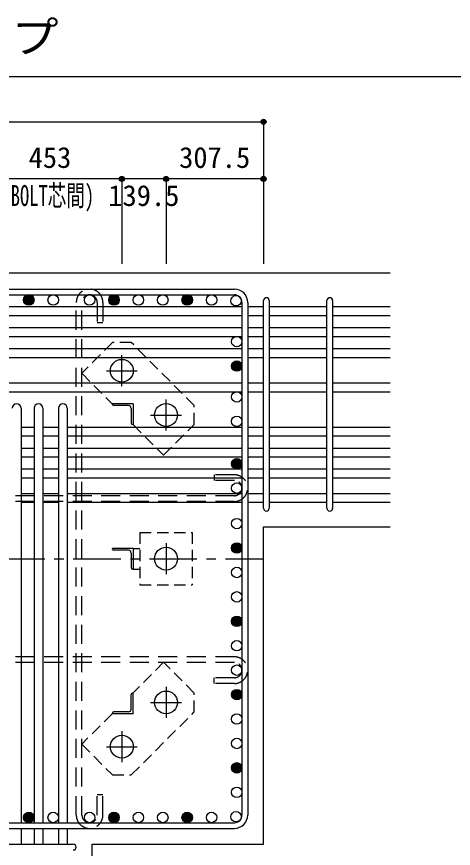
# Model space of a CAD drawing. Units: millimetres at full size, sheet at 1:30; details may follow other scales. Extents: x -5973 to 5954, y -4195 to 4201.
# Drawn here: x 674 to 2051, y -2655 to -33 of the extents above; entities that cross this region are included whole.
import ezdxf
from ezdxf.enums import TextEntityAlignment as Align

# ---------------------------------------------------------------- set-up
doc = ezdxf.new("R2010")
doc.units = ezdxf.units.MM
doc.header["$LTSCALE"] = 30
doc.header["$PDMODE"] = 32
doc.header["$PDSIZE"] = 15
for name, pattern in [('CHAIN1', [8, 5, -1, 1, -1]), ('DASHED1', [1.8, 1.2, -0.6]), ('DASHED2', [3, 2, -1])]:
    doc.linetypes.add(name, pattern=pattern)
for name, color, linetype in [('0-1_躯体線', 2, 'Continuous'), ('0-2_アンカーボルト', 4, 'CHAIN1'), ('0-3_立上り筋', 4, 'Continuous'), ('0-4_フープ筋', 7, 'Continuous'), ('0-5_基礎梁筋', 7, 'Continuous'), ('0-6_スタラップ筋', 7, 'Continuous'), ('0-7_文字', 4, 'Continuous'), ('0-9_プレート', 4, 'DASHED1'), ('0-A_アングル', 4, 'Continuous'), ('0-C', 7, 'DASHED2'), ('0-D_寸法', 4, 'Continuous'), ('6-7_文字', 7, 'Continuous'), ('F-0_枠', 6, 'Continuous')]:
    doc.layers.add(name, color=color, linetype=linetype)
doc.styles.add('ＭＳ ゴシック', font='')
doc.styles.get('ＭＳ ゴシック').set_extended_font_data('MS Gothic')

msp = doc.modelspace()

# ---------------------------------------------------------------- linework, layer by layer
at = {"layer": '0-1_躯体線'}
for p, q in [((1852.44, -842.16), (-347.56, -842.16)), ((1452.44, -2642.16), (1452.44, -1642.16)), ((1452.44, -1642.16), (1852.44, -1642.16))]:
    msp.add_line(p, q, dxfattribs=at)
msp.add_lwpolyline([(911.44, -3042.16), (911.44, -2642.16), (1452.44, -2642.16)], dxfattribs=at)
at = {"layer": '0-2_アンカーボルト'}
for p, q in [((1005.44, -1198.36), (1005.44, -1100.86)), ((956.64, -1149.66), (1054.14, -1149.66)), ((1144.94, -1337.86), (1144.94, -1240.36)), ((1096.14, -1289.16), (1193.64, -1289.16)), ((1144.94, -1693.36), (1144.94, -1790.86)), ((1096.24, -1742.16), (1193.74, -1742.16)), ((1144.94, -2146.36), (1144.94, -2243.86)), ((1096.24, -2195.16), (1193.74, -2195.16)), ((1005.44, -2285.86), (1005.44, -2383.36)), ((956.74, -2334.66), (1054.24, -2334.66))]:
    msp.add_line(p, q, dxfattribs=at)
at = {"layer": '0-2_アンカーボルト', "color": 3, "linetype": 'Continuous'}
for centre in [(1005.44, -1149.66), (1144.94, -1289.16), (1144.94, -1742.16), (1144.94, -2195.16), (1005.44, -2334.66)]:
    msp.add_circle(centre, 36, dxfattribs=at)
at = {"layer": '0-3_立上り筋', "color": 3}
for centre in [(711.94, -926.66), (788.94, -926.66), (903.74, -926.66), (980.74, -926.66), (1057.74, -926.66), (1134.74, -926.66), (1211.74, -926.66), (1288.74, -926.66), (1365.74, -928.86), (1367.94, -1057.86), (1367.94, -1134.86), (1367.94, -1232.16), (1367.94, -1309.16), (1367.94, -1442.66), (1367.94, -1519.66), (1367.94, -1631.47), (1367.94, -1708.47), (1367.94, -1785.47), (1367.94, -1862.47), (1367.94, -1939.47), (1367.94, -2016.47), (1367.94, -2093.47), (1367.94, -2170.47), (1367.94, -2247.47), (1367.94, -2324.47), (1367.94, -2401.47), (1367.94, -2478.47), (711.94, -2557.66), (788.94, -2557.66), (903.74, -2557.66), (980.74, -2557.66), (1057.74, -2557.66), (1134.74, -2557.66), (1211.74, -2557.66), (1288.74, -2557.66), (1365.74, -2555.47)]:
    msp.add_circle(centre, 16.5, dxfattribs=at)
at = {"layer": '0-3_立上り筋'}
for centre, radius in [((711.94, -926.66), 14.85), ((711.94, -926.66), 13.2), ((711.94, -926.66), 11.55), ((711.94, -926.66), 9.9), ((980.74, -926.66), 14.85), ((980.74, -926.66), 13.2), ((980.74, -926.66), 11.55), ((980.74, -926.66), 9.9), ((1211.74, -926.66), 14.85), ((1211.74, -926.66), 13.2), ((1211.74, -926.66), 11.55), ((1211.74, -926.66), 9.9), ((711.94, -926.66), 8.25), ((711.94, -926.66), 6.6), ((711.94, -926.66), 4.95), ((711.94, -926.66), 3.3), ((711.94, -926.66), 1.65), ((980.74, -926.66), 8.25), ((980.74, -926.66), 6.6), ((980.74, -926.66), 4.95), ((980.74, -926.66), 3.3), ((980.74, -926.66), 1.65), ((1211.74, -926.66), 8.25), ((1211.74, -926.66), 6.6), ((1211.74, -926.66), 4.95), ((1211.74, -926.66), 3.3), ((1211.74, -926.66), 1.65), ((1367.94, -1134.86), 14.85), ((1367.94, -1134.86), 13.2), ((1367.94, -1134.86), 11.55), ((1367.94, -1134.86), 9.9), ((1367.94, -1134.86), 8.25), ((1367.94, -1134.86), 6.6), ((1367.94, -1134.86), 4.95), ((1367.94, -1134.86), 3.3), ((1367.94, -1134.86), 1.65), ((1367.94, -1442.66), 14.85), ((1367.94, -1442.66), 13.2), ((1367.94, -1442.66), 11.55), ((1367.94, -1442.66), 9.9), ((1367.94, -1442.66), 8.25), ((1367.94, -1442.66), 6.6), ((1367.94, -1442.66), 4.95), ((1367.94, -1442.66), 3.3), ((1367.94, -1442.66), 1.65), ((1367.94, -1708.47), 14.85), ((1367.94, -1708.47), 13.2), ((1367.94, -1708.47), 11.55), ((1367.94, -1708.47), 9.9), ((1367.94, -1708.47), 8.25), ((1367.94, -1708.47), 6.6), ((1367.94, -1708.47), 4.95), ((1367.94, -1708.47), 3.3), ((1367.94, -1708.47), 1.65), ((1367.94, -1939.47), 14.85), ((1367.94, -1939.47), 13.2), ((1367.94, -1939.47), 11.55), ((1367.94, -1939.47), 9.9), ((1367.94, -1939.47), 8.25), ((1367.94, -1939.47), 6.6), ((1367.94, -1939.47), 4.95), ((1367.94, -1939.47), 3.3), ((1367.94, -1939.47), 1.65), ((1367.94, -2170.47), 14.85), ((1367.94, -2170.47), 13.2), ((1367.94, -2170.47), 11.55), ((1367.94, -2170.47), 9.9), ((1367.94, -2170.47), 8.25), ((1367.94, -2170.47), 6.6), ((1367.94, -2170.47), 4.95), ((1367.94, -2170.47), 3.3), ((1367.94, -2170.47), 1.65), ((1367.94, -2401.47), 14.85), ((1367.94, -2401.47), 13.2), ((1367.94, -2401.47), 11.55), ((1367.94, -2401.47), 9.9), ((1367.94, -2401.47), 8.25), ((1367.94, -2401.47), 6.6), ((1367.94, -2401.47), 4.95), ((1367.94, -2401.47), 3.3), ((1367.94, -2401.47), 1.65), ((711.94, -2557.66), 14.85), ((980.74, -2557.66), 14.85), ((1211.74, -2557.66), 14.85), ((711.94, -2557.66), 13.2), ((711.94, -2557.66), 11.55), ((711.94, -2557.66), 9.9), ((711.94, -2557.66), 8.25), ((711.94, -2557.66), 6.6), ((711.94, -2557.66), 4.95), ((711.94, -2557.66), 3.3), ((711.94, -2557.66), 1.65), ((980.74, -2557.66), 13.2), ((980.74, -2557.66), 11.55), ((980.74, -2557.66), 9.9), ((980.74, -2557.66), 8.25), ((980.74, -2557.66), 6.6), ((980.74, -2557.66), 4.95), ((980.74, -2557.66), 3.3), ((980.74, -2557.66), 1.65), ((1211.74, -2557.66), 13.2), ((1211.74, -2557.66), 11.55), ((1211.74, -2557.66), 9.9), ((1211.74, -2557.66), 8.25), ((1211.74, -2557.66), 6.6), ((1211.74, -2557.66), 4.95), ((1211.74, -2557.66), 3.3), ((1211.74, -2557.66), 1.65)]:
    msp.add_circle(centre, radius, dxfattribs=at)
at = {"layer": '0-4_フープ筋'}
for p, q in [((-255.56, -892.16), (1360.44, -892.16)), ((-255.56, -910.16), (1360.44, -910.16)), ((1384.44, -934.16), (1384.44, -2550.16)), ((1402.44, -934.16), (1402.44, -2550.16)), ((-255.56, -2574.16), (1360.44, -2574.16)), ((-255.56, -2592.16), (1360.44, -2592.16))]:
    msp.add_line(p, q, dxfattribs=at)
for centre, radius, start, end in [((1360.44, -934.16), 42, 0, 90), ((1360.44, -934.16), 24, 0, 90), ((1360.44, -2550.16), 42, 270, 0), ((1360.44, -2550.16), 24, 270, 0)]:
    msp.add_arc(centre, radius, start, end, dxfattribs=at)
at = {"layer": '0-5_基礎梁筋'}
for p, q in [((77.94, -947.36), (1384.44, -947.36)), ((1402.44, -947.36), (1452.44, -947.36)), ((1470.44, -947.36), (1652.44, -947.36)), ((1670.44, -947.36), (1852.44, -947.36)), ((77.94, -975.36), (1384.44, -975.36)), ((1402.44, -975.36), (1452.44, -975.36)), ((1470.44, -975.36), (1652.44, -975.36)), ((1670.44, -975.36), (1852.44, -975.36)), ((77.94, -1013.36), (1384.44, -1013.36)), ((1402.44, -1013.36), (1452.44, -1013.36)), ((1470.44, -1013.36), (1652.44, -1013.36)), ((1670.44, -1013.36), (1852.44, -1013.36)), ((77.94, -1041.36), (1384.44, -1041.36)), ((1402.44, -1041.36), (1452.44, -1041.36)), ((1470.44, -1041.36), (1652.44, -1041.36)), ((1670.44, -1041.36), (1852.44, -1041.36)), ((77.94, -1079.36), (1384.44, -1079.36)), ((1402.44, -1079.36), (1452.44, -1079.36)), ((1470.44, -1079.36), (1652.44, -1079.36)), ((1670.44, -1079.36), (1852.44, -1079.36)), ((77.94, -1107.36), (1384.44, -1107.36)), ((1402.44, -1107.36), (1452.44, -1107.36)), ((1470.44, -1107.36), (1652.44, -1107.36)), ((1670.44, -1107.36), (1852.44, -1107.36)), ((77.94, -1187.66), (1384.44, -1187.66)), ((1402.44, -1187.66), (1452.44, -1187.66)), ((1470.44, -1187.66), (1652.44, -1187.66)), ((1670.44, -1187.66), (1852.44, -1187.66)), ((77.94, -1215.66), (1384.44, -1215.66)), ((1402.44, -1215.66), (1452.44, -1215.66)), ((1470.44, -1215.66), (1652.44, -1215.66)), ((1670.44, -1215.66), (1852.44, -1215.66)), ((687.44, -1267.66), (687.44, -2574.16)), ((728.44, -1267.66), (728.44, -2574.16)), ((756.44, -1267.66), (756.44, -2574.16)), ((805.44, -1267.66), (805.44, -2574.16)), ((833.44, -1267.66), (833.44, -2574.16)), ((687.44, -1327.16), (728.44, -1327.16)), ((756.44, -1327.16), (805.44, -1327.16)), ((833.44, -1327.16), (1384.44, -1327.16)), ((1402.44, -1327.16), (1452.44, -1327.16)), ((1470.44, -1327.16), (1652.44, -1327.16)), ((1670.44, -1327.16), (1852.44, -1327.16)), ((687.44, -1355.16), (728.44, -1355.16)), ((756.44, -1355.16), (805.44, -1355.16)), ((833.44, -1355.16), (1384.44, -1355.16)), ((1402.44, -1355.16), (1452.44, -1355.16)), ((1470.44, -1355.16), (1652.44, -1355.16)), ((1670.44, -1355.16), (1852.44, -1355.16)), ((687.44, -1393.16), (728.44, -1393.16)), ((756.44, -1393.16), (805.44, -1393.16)), ((833.44, -1393.16), (1384.44, -1393.16)), ((1402.44, -1393.16), (1452.44, -1393.16)), ((1470.44, -1393.16), (1652.44, -1393.16)), ((1670.44, -1393.16), (1852.44, -1393.16)), ((687.44, -1421.16), (728.44, -1421.16)), ((756.44, -1421.16), (805.44, -1421.16)), ((833.44, -1421.16), (1384.44, -1421.16)), ((1402.44, -1421.16), (1452.44, -1421.16)), ((1470.44, -1421.16), (1652.44, -1421.16)), ((1670.44, -1421.16), (1852.44, -1421.16)), ((687.44, -1459.16), (728.44, -1459.16)), ((756.44, -1459.16), (805.44, -1459.16)), ((833.44, -1459.16), (1384.44, -1459.16)), ((1402.44, -1459.16), (1452.44, -1459.16)), ((1470.44, -1459.16), (1652.44, -1459.16)), ((1670.44, -1459.16), (1852.44, -1459.16)), ((687.44, -1487.16), (728.44, -1487.16)), ((756.44, -1487.16), (805.44, -1487.16)), ((833.44, -1487.16), (1384.44, -1487.16)), ((1402.44, -1487.16), (1452.44, -1487.16)), ((1470.44, -1487.16), (1652.44, -1487.16)), ((1670.44, -1487.16), (1852.44, -1487.16)), ((687.44, -1536.16), (728.44, -1536.16)), ((756.44, -1536.16), (805.44, -1536.16)), ((833.44, -1536.16), (1384.44, -1536.16)), ((1402.44, -1536.16), (1452.44, -1536.16)), ((1470.44, -1536.16), (1652.44, -1536.16)), ((1670.44, -1536.16), (1852.44, -1536.16)), ((687.44, -1564.16), (728.44, -1564.16)), ((756.44, -1564.16), (805.44, -1564.16)), ((833.44, -1564.16), (1384.44, -1564.16)), ((1402.44, -1564.16), (1452.44, -1564.16)), ((1470.44, -1564.16), (1652.44, -1564.16)), ((1670.44, -1564.16), (1852.44, -1564.16)), ((687.44, -2592.16), (687.44, -2642.16)), ((728.44, -2592.16), (728.44, -2642.16)), ((756.44, -2592.16), (756.44, -2642.16)), ((805.44, -2592.16), (805.44, -2642.16)), ((833.44, -2592.16), (833.44, -2642.16))]:
    msp.add_line(p, q, dxfattribs=at)
for centre in [(673.44, -1267.66), (742.44, -1267.66), (819.44, -1267.66)]:
    msp.add_arc(centre, 14, 0, 180, dxfattribs=at)
at = {"layer": '0-6_スタラップ筋'}
for p, q in [((1452.44, -1583.16), (1452.44, -928.36)), ((1470.44, -928.36), (1470.44, -1583.16)), ((1652.44, -1583.16), (1652.44, -928.36)), ((1670.44, -928.36), (1670.44, -1583.16)), ((252.44, -2642.16), (852.44, -2642.16))]:
    msp.add_line(p, q, dxfattribs=at)
for centre, start, end in [((1461.44, -928.36), 0, 180), ((1661.44, -928.36), 0, 180), ((1461.44, -1583.16), 180, 0), ((1661.44, -1583.16), 180, 0), ((852.44, -2651.16), 270, 90)]:
    msp.add_arc(centre, 9, start, end, dxfattribs=at)
at = {"layer": '0-9_プレート'}
for p, q in [((975.84, -1060.66), (878.94, -1157.56)), ((1035.24, -1060.66), (975.84, -1060.66)), ((1233.94, -1259.36), (1035.24, -1060.66)), ((878.94, -1157.56), (975.04, -1253.66)), ((1233.94, -1318.76), (1233.94, -1259.36)), ((1062.44, -1659.66), (1062.44, -1824.66)), ((1040.94, -1709.66), (1062.44, -1709.66)), ((1040.94, -1774.66), (1062.44, -1774.66)), ((1062.44, -1824.66), (1227.44, -1824.66)), ((1137.04, -2068.66), (1040.94, -2164.76)), ((1233.94, -2165.56), (1137.04, -2068.66)), ((1233.94, -2224.96), (1233.94, -2165.56)), ((1035.24, -2423.66), (1233.94, -2224.96)), ((975.04, -2230.66), (878.94, -2326.76)), ((878.94, -2326.76), (975.84, -2423.66)), ((975.84, -2423.66), (1035.24, -2423.66))]:
    msp.add_line(p, q, dxfattribs=at)
for points in [[(1040.94, -1319.56), (1137.04, -1415.66), (1233.94, -1318.76)], [(1062.44, -1659.66), (1227.44, -1659.66), (1227.44, -1824.66)]]:
    msp.add_lwpolyline(points, dxfattribs=at)
at = {"layer": '0-A_アングル'}
for p, q in [((1040.94, -1253.66), (975.94, -1253.66)), ((975.94, -1255.66), (975.94, -1253.66)), ((1040.94, -1253.66), (1040.94, -1318.66)), ((1026.44, -1259.66), (979.94, -1259.66)), ((1034.94, -1268.16), (1034.94, -1314.66)), ((1040.94, -1318.66), (1038.94, -1318.66)), ((1040.94, -1709.66), (975.94, -1709.66)), ((975.94, -1711.66), (975.94, -1709.66)), ((1026.44, -1715.66), (979.94, -1715.66)), ((1034.94, -1724.16), (1034.94, -1770.66)), ((1040.94, -1709.66), (1040.94, -1774.66)), ((1040.94, -1774.66), (1038.94, -1774.66)), ((1034.94, -2216.16), (1034.94, -2169.66)), ((1038.94, -2165.66), (1040.94, -2165.66)), ((1040.94, -2230.66), (1040.94, -2165.66)), ((1026.44, -2224.66), (979.94, -2224.66)), ((975.94, -2230.66), (975.94, -2228.66)), ((1040.94, -2230.66), (975.94, -2230.66))]:
    msp.add_line(p, q, dxfattribs=at)
for centre, radius, start, end in [((979.94, -1255.66), 4, 180, 270), ((1026.44, -1268.16), 8.5, 0, 90), ((1038.94, -1314.66), 4, 180, 270), ((979.94, -1711.66), 4, 180, 270), ((1026.44, -1724.16), 8.5, 0, 90), ((1038.94, -1770.66), 4, 180, 270), ((1038.94, -2169.66), 4, 90, 180), ((979.94, -2228.66), 4, 90, 180), ((1026.44, -2216.16), 8.5, 270, 0)]:
    msp.add_arc(centre, radius, start, end, dxfattribs=at)
at = {"layer": '0-C'}
for p, q in [((861.74, -2550.16), (861.74, -934.16)), ((879.74, -2550.16), (879.74, -934.16)), ((927.74, -934.16), (927.74, -998.16)), ((945.74, -934.16), (945.74, -998.16)), ((945.74, -998.16), (927.74, -998.16)), ((1296.44, -1477.66), (1296.44, -1495.66)), ((1360.44, -1477.66), (1296.44, -1477.66)), ((1360.44, -1495.66), (1296.44, -1495.66)), ((1360.44, -1543.66), (-255.56, -1543.66)), ((1360.44, -1561.66), (-255.56, -1561.66)), ((1360.44, -2051.47), (-255.56, -2051.47)), ((1360.44, -2069.47), (-255.56, -2069.47)), ((1360.44, -2117.47), (1296.44, -2117.47)), ((927.74, -2550.16), (927.74, -2486.16))]:
    msp.add_line(p, q, dxfattribs=at)
for points in [[(1360.44, -2135.47), (1296.44, -2135.47), (1296.44, -2117.47)], [(945.74, -2550.16), (945.74, -2486.16), (927.74, -2486.16)]]:
    msp.add_lwpolyline(points, dxfattribs=at)
for centre, radius, start, end in [((903.74, -934.16), 42, 0, 180), ((903.74, -934.16), 24, 0, 180), ((1360.44, -1519.66), 42, 270, 90), ((1360.44, -1519.66), 24, 270, 90), ((1360.44, -2093.47), 42, 270, 90), ((1360.44, -2093.47), 24, 270, 90), ((903.74, -2550.16), 42, 180, 0), ((903.74, -2550.16), 24, 180, 0)]:
    msp.add_arc(centre, radius, start, end, dxfattribs=at)
at = {"layer": '0-D_寸法'}
for p, q in [((-347.56, -365.12), (1452.44, -365.12)), ((-347.56, -365.12), (1452.44, -365.12)), ((1452.44, -365.12), (1452.44, -545.12)), ((1005.44, -545.12), (552.44, -545.12)), ((1144.94, -545.12), (1005.44, -545.12)), ((1005.44, -545.12), (1005.44, -812.16)), ((1452.44, -545.12), (1144.94, -545.12)), ((1144.94, -545.12), (1144.94, -812.16)), ((1452.44, -545.12), (1452.44, -812.16))]:
    msp.add_line(p, q, dxfattribs=at)
at = {"layer": '0-D_寸法', "linetype": 'CHAIN1'}
msp.add_line((-347.56, -1742.16), (1452.44, -1742.16), dxfattribs=at)
at = {"layer": '0-D_寸法'}
for centre, radius in [((1452.44, -365.12), 8), ((1452.44, -365.12), 7.2), ((1452.44, -365.12), 6.4), ((1452.44, -365.12), 5.6), ((1452.44, -365.12), 4.8), ((1452.44, -365.12), 4), ((1452.44, -365.12), 3.2), ((1452.44, -365.12), 2.4), ((1452.44, -365.12), 1.6), ((1452.44, -365.12), 0.8), ((1005.44, -545.12), 8), ((1005.44, -545.12), 7.2), ((1005.44, -545.12), 6.4), ((1005.44, -545.12), 5.6), ((1005.44, -545.12), 4.8), ((1005.44, -545.12), 4), ((1005.44, -545.12), 3.2), ((1005.44, -545.12), 2.4), ((1005.44, -545.12), 1.6), ((1005.44, -545.12), 0.8), ((1144.94, -545.12), 8), ((1144.94, -545.12), 7.2), ((1144.94, -545.12), 6.4), ((1144.94, -545.12), 5.6), ((1144.94, -545.12), 4.8), ((1144.94, -545.12), 4), ((1144.94, -545.12), 3.2), ((1144.94, -545.12), 2.4), ((1144.94, -545.12), 1.6), ((1144.94, -545.12), 0.8), ((1452.44, -545.12), 8), ((1452.44, -545.12), 7.2), ((1452.44, -545.12), 6.4), ((1452.44, -545.12), 5.6), ((1452.44, -545.12), 4.8), ((1452.44, -545.12), 4), ((1452.44, -545.12), 3.2), ((1452.44, -545.12), 2.4), ((1452.44, -545.12), 1.6), ((1452.44, -545.12), 0.8)]:
    msp.add_circle(centre, radius, dxfattribs=at)
at = {"layer": '0-D_寸法', "color": 7}
for p in [(1452.44, -365.12), (1005.44, -545.12), (1005.44, -545.12), (1144.94, -545.12), (1144.94, -545.12), (1452.44, -545.12), (1452.44, -545.12)]:
    msp.add_point(p, dxfattribs=at)
at = {"layer": 'F-0_枠', "color": 2}
msp.add_line((-5972.88, -222.05), (3723.6, -222.05), dxfattribs=at)

# ---------------------------------------------------------------- texts
at = {"layer": '0-7_文字', "style": 'ＭＳ ゴシック', "width": 0.65}
msp.add_text('(A.BOLT芯間)', height=65.98, dxfattribs=at).set_placement((567.44, -650.12), align=Align.BOTTOM_LEFT)
at = {"layer": '0-D_寸法', "style": 'ＭＳ ゴシック'}
for s, p in [('453', (711.44, -530.12)), ('307.5', (1186.19, -530.12)), ('139.5', (962.69, -650.12))]:
    msp.add_text(s, height=65.98, dxfattribs=at).set_placement(p, align=Align.BOTTOM_LEFT)
at = {"layer": '6-7_文字', "color": 2, "style": 'ＭＳ ゴシック', "width": 1.1}
msp.add_text('\u3000\u3000基礎梁主筋\u3000８本タイプ', height=98.97, dxfattribs=at).set_placement((-1124.64, -177.05), align=Align.BOTTOM_LEFT)

doc.saveas('drawing.dxf')
